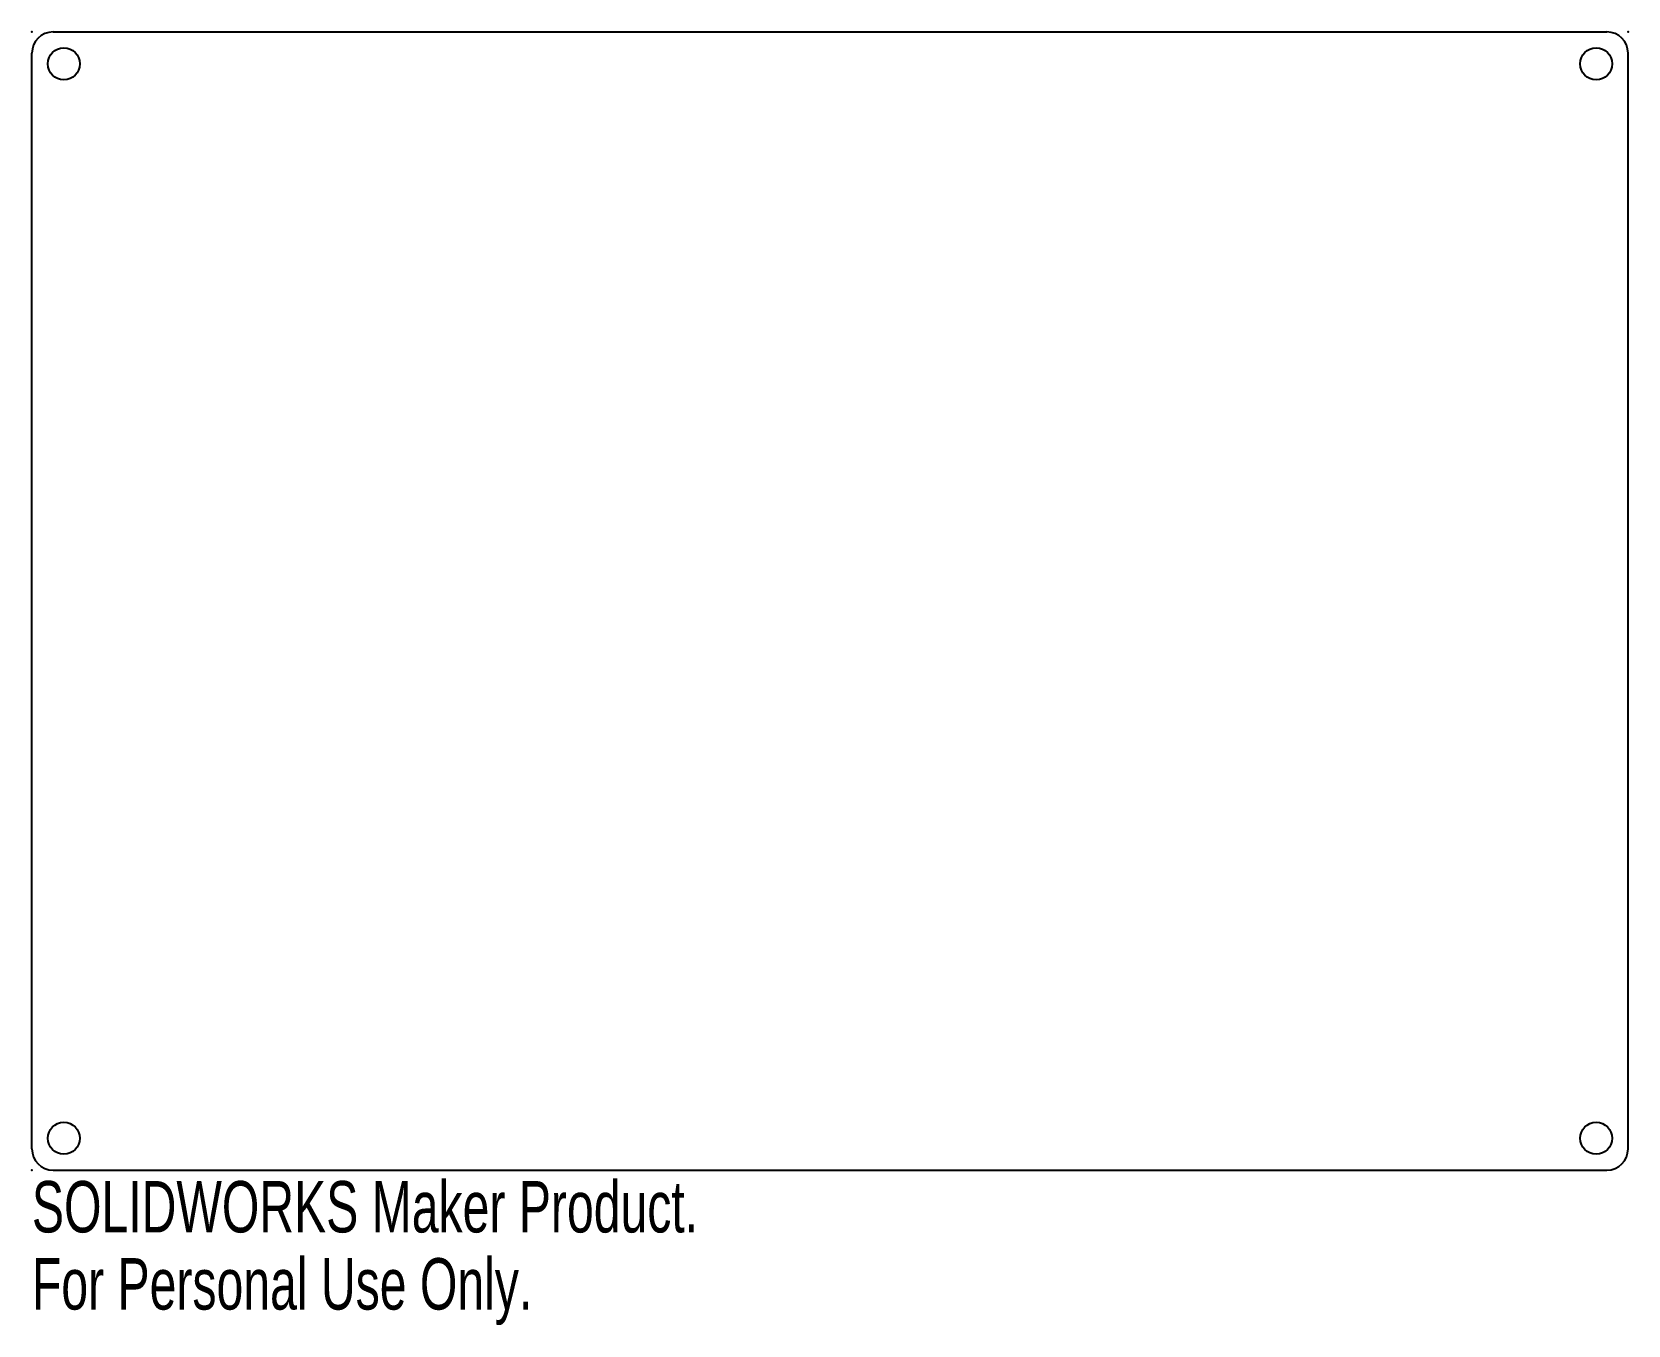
# Model space of a CAD drawing. Header units: millimetres. Extents: x 0 to 150, y -15 to 107.
import ezdxf

# ---------------------------------------------------------------- set-up
doc = ezdxf.new("R2010")
doc.units = ezdxf.units.MM
doc.header["$PDSIZE"] = -1
doc.styles.add('SLDTEXTSTYLE0', font='TXT', dxfattribs={"width": 0.7})

msp = doc.modelspace()

# ---------------------------------------------------------------- linework, layer by layer
at = {"color": 7, "linetype": 'Continuous'}
for p, q in [((2, 107), (148, 107)), ((0, 2), (0, 105)), ((150, 2), (150, 105)), ((2, 0), (148, 0))]:
    msp.add_line(p, q, dxfattribs=at)
for centre in [(3, 104), (147, 104), (3, 3), (147, 3)]:
    msp.add_circle(centre, 1.5, dxfattribs=at)
for centre, start, end in [((2, 105), 90, 180), ((148, 105), 0, 90), ((2, 2), 180, 270), ((148, 2), 270, 0)]:
    msp.add_arc(centre, 2, start, end, dxfattribs=at)
for p in [(0, 107), (150, 107), (0, 0)]:
    msp.add_point(p, dxfattribs=at)

# ---------------------------------------------------------------- texts
at = {"color": 7, "linetype": 'Continuous', "char_height": 4.8336, "attachment_point": 1, "style": 'SLDTEXTSTYLE0'}
for s, insert in [('SOLIDWORKS Maker Product.', (0, -1.02)), ('For Personal Use Only.', (0, -8.27))]:
    msp.add_mtext(s, dxfattribs=dict(at, insert=insert))

doc.saveas('drawing.dxf')
